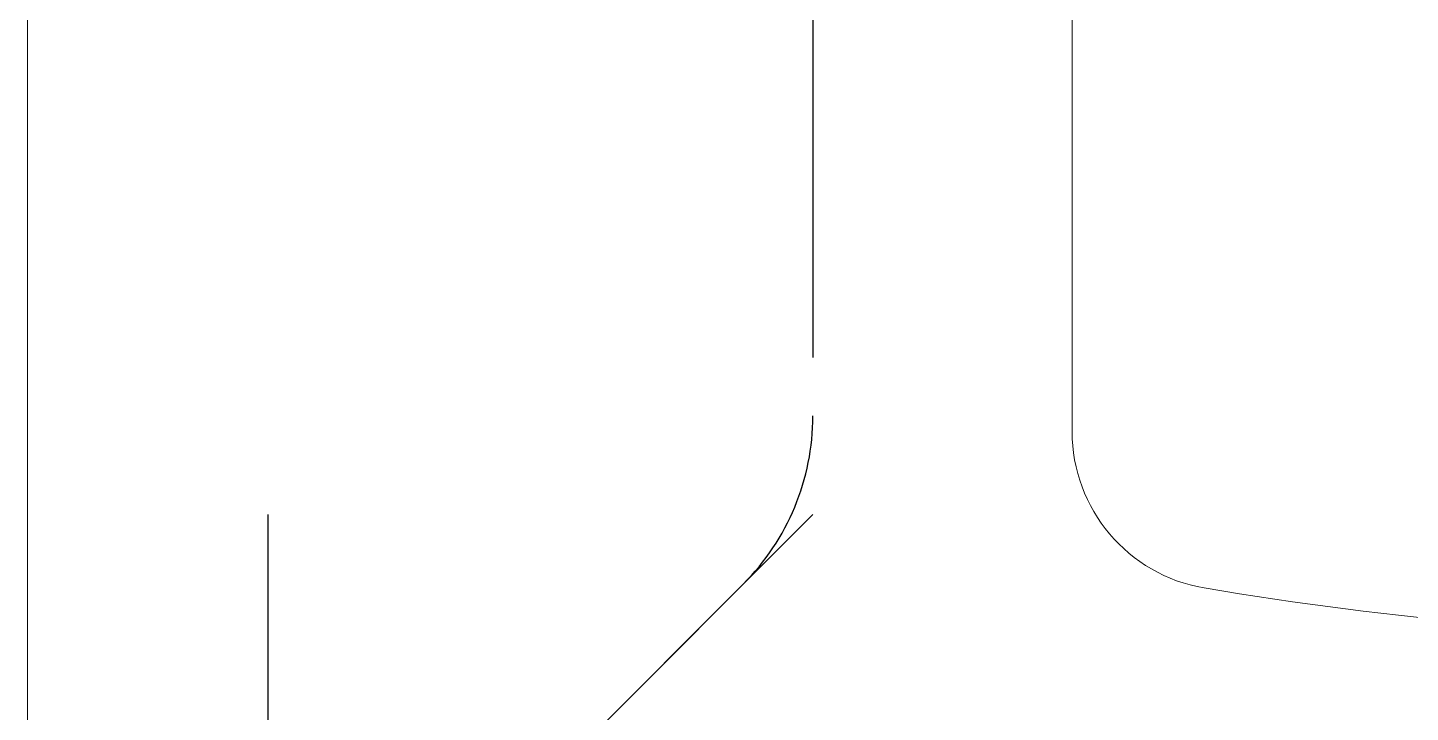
# Model space of a CAD drawing. Header units: inches. Extents: x -12418 to 57169, y -29325 to 19878.
# Drawn here: x 40997.1 to 41432.9, y -9440.5 to -9224.7 of the extents above; entities that cross this region are included whole.
import ezdxf
from ezdxf.enums import TextEntityAlignment as Align

# ---------------------------------------------------------------- set-up
doc = ezdxf.new("R2010")
doc.units = ezdxf.units.IN
doc.header["$LTSCALE"] = 25
doc.header["$MEASUREMENT"] = 0
doc.linetypes.add('DASHDOT', pattern=[25.4, 12.7, -6.35, 0, -6.35])
doc.linetypes.add('HIDDEN', pattern=[9.525, 6.35, -3.175])
doc.layers.get('0').update_dxf_attribs({"color": 8})
doc.layers.get('Defpoints').update_dxf_attribs({"color": 8})
for name, color, linetype, lineweight in [('00-Ground Floor$0$LOADING', 253, 'Continuous', 5), ('00-Ground Floor$0$Walls', 251, 'Continuous', 5), ('E-LITE-CLNG-CNDT', 6, 'DASHDOT', 35), ('E-LITE-EXIT-NUMB', 6, 'Continuous', 25), ('E-POWR-FLOR-CNDT', 6, 'HIDDEN', 25), ('E-POWR-WALL @ 100', 4, 'Continuous', 35)]:
    doc.layers.add(name, color=color, linetype=linetype, lineweight=lineweight)
doc.styles.add('DC_Simplex', font='SIMPLEX.shx', dxfattribs={"width": 0.7})

# ---------------------------------------------------------------- blocks, each defined once
blk = doc.blocks.new('00-Ground Floor$0$GF21018-P')
at = {"color": 0}
blk.add_line((0.22049, 0.47563), (0.22049, 0.0675), dxfattribs=at)
for centre, radius, start, end in [((-0.0001, -0.52948), 1.06948, 80.36712, 99.63288), ((0.17049, 0.47563), 0.05, 0, 80.3671)]:
    blk.add_arc(centre, radius, start, end, dxfattribs=at)
blk = doc.blocks.new('00-Ground Floor')
at = {"layer": '00-Ground Floor$0$Walls'}
blk.add_line((40997.13, -8847.43, 0), (40997.13, -12867.43, 0), dxfattribs=at)
at = {"layer": '00-Ground Floor$0$LOADING', "extrusion": (2.24021e-05, 7.77426e-06, 1), "xscale": 1000, "yscale": 1000, "zscale": 1000, "rotation": 179.9985892349694}
blk.add_blockref('00-Ground Floor$0$GF21018-P', (41546.81, -8876.35, 0.84), dxfattribs=at)
blk = doc.blocks.new('*U30')
blk.add_line((0, 1.75), (0, 3.25))
blk.add_lwpolyline([(1.75, 0, 1), (-1.75, 0)], format="xyb", close=True)
at = {"layer": 'Defpoints'}
for p, q in [((-2.4749, 2.4749), (0, 0)), ((2.4749, 2.4749), (0, 0)), ((-2.4749, 0.7582), (2.4749, 0.7582))]:
    blk.add_line(p, q, dxfattribs=at)
at = {"layer": 'E-LITE-EXIT-NUMB', "style": 'DC_Simplex', "width": 0.7, "flags": 8}
blk.add_attdef('TYPE', text='', height=2, rotation=360, dxfattribs=at).set_placement((-2.682, 5.2383), align=Align.RIGHT)
blk.add_attdef('CIRCUIT', (2.682, 5.2383), '', height=2, rotation=360, dxfattribs=at)

msp = doc.modelspace()

# ---------------------------------------------------------------- linework, layer by layer
at = {"layer": 'E-POWR-FLOR-CNDT', "elevation": 0}
msp.add_lwpolyline([(42302.88, -8971.17), (42201.1, -9072.95, -0.198912), (42148.07, -9094.91), (41319.61, -9094.91, 0.414214), (41244.61, -9169.91), (41244.61, -9347.06, -0.198912), (41222.65, -9400.09), (41120.87, -9501.87)], format="xyb", dxfattribs=at)

# ---------------------------------------------------------------- block references
at = {"layer": 'E-LITE-CLNG-CNDT'}
msp.add_blockref('00-Ground Floor', (0, 0), dxfattribs=at)
at = {"layer": 'E-POWR-WALL @ 100', "xscale": -100, "yscale": 100, "zscale": 100, "rotation": 270}
msp.add_blockref('*U30', (40997.13, -9625.61, 0), dxfattribs=at)

doc.saveas('drawing.dxf')
